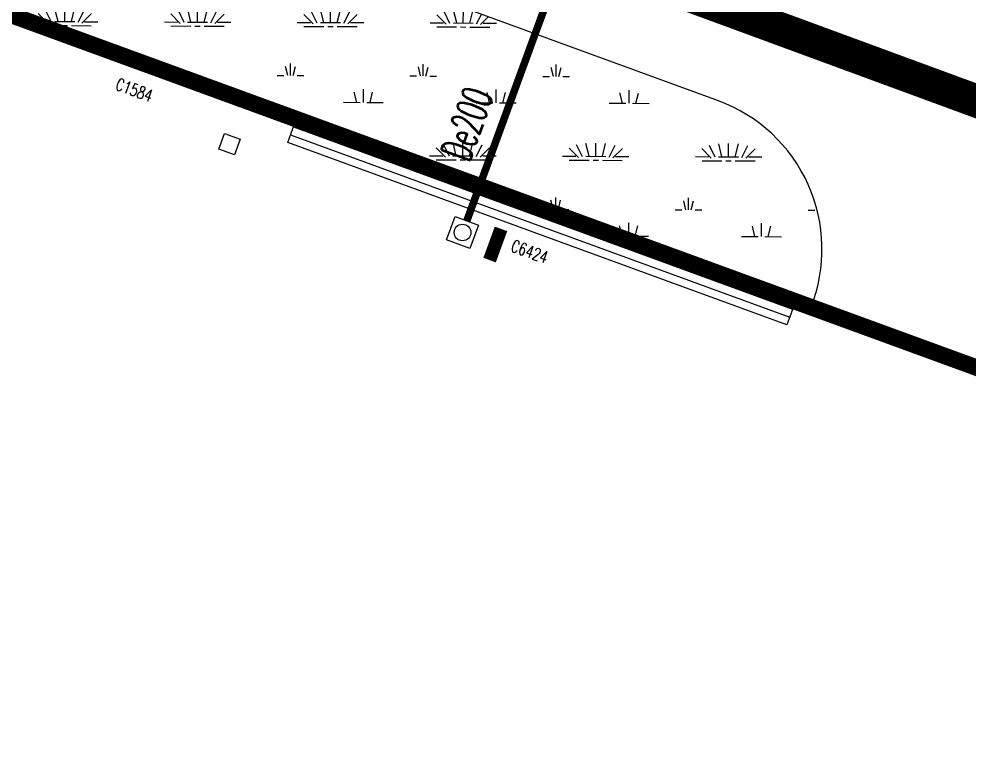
# Model space of a CAD drawing. Extents: x -11 to 40589024741, y -2 to 3380586937.
# Drawn here: x 40588288194 to 40588299634, y 3380420479 to 3380429393 of the extents above; entities that cross this region are included whole.
import ezdxf

# ---------------------------------------------------------------- set-up
doc = ezdxf.new("R2010")
doc.units = 0
doc.header["$LTSCALE"] = 10
doc.header["$MEASUREMENT"] = 0
doc.layers.get('Defpoints').update_dxf_attribs({"color": 210})
for name, color, linetype in [('0-WALL', 252, 'Continuous'), ('1-单体雨水', 131, 'Continuous'), ('Gps-ZF雨水', 4, 'TG_Y'), ('TEXT_雨水', 4, 'Continuous'), ('VPIPE-雨水', 4, 'Continuous'), ('WINDOW_TEXT', 7, 'Continuous'), ('建-窗', 252, 'Continuous'), ('建-门窗编号', 7, 'Continuous')]:
    doc.layers.add(name, color=color, linetype=linetype)
doc.layers.add('GPS-ZF给水', color=3, linetype='TG_J', lineweight=60)
doc.styles.add('_TCH_WINDOW', font='SIMPLEX', dxfattribs={"height": 3.5, "bigfont": 'GBCBIG'})
doc.styles.add('_TWT_PIPEDN', font='SIMPLEX', dxfattribs={"width": 0.6, "height": 3, "bigfont": 'HZTXT'})
doc.styles.add('A-WIN-LABEL', font='SIMPLEX', dxfattribs={"bigfont": 'GBCBIG'})
doc.styles.add('TG_LINETYPE', font='SIMPLEX', dxfattribs={"width": 0.8, "height": 3.5, "bigfont": 'HZTXT'})
doc.linetypes.add('TG_J', pattern='A,2,-0.3,["J",TG_LINETYPE,S=0.1,R=0,X=-0.23,Y=-0.15],0', length=2.3)
doc.linetypes.add('TG_Y', pattern='A,2,-0.3,["Y",TG_LINETYPE,S=0.1,R=0,X=-0.25,Y=-0.15],0', length=2.3)

# ---------------------------------------------------------------- blocks, each defined once
blk = doc.blocks.new('WINDOW2DLIB$DYNSTYLE$00000005')
at = {"color": 0}
for points in [[(-0.5, 0.5), (-0.5, -0.5)], [(-0.5, 0.5), (0.5, 0.5)], [(0.5, -0.5), (0.5, 0.5)], [(0.5, 0.1667), (-0.5, 0.1667)], [(0.5, -0.1667), (-0.5, -0.1667)], [(-0.5, -0.5), (0.5, -0.5)]]:
    blk.add_lwpolyline(points, dxfattribs=at)

msp = doc.modelspace()

# ---------------------------------------------------------------- hatches: boundary and pattern name
at = {"layer": '0-WALL'}
h = msp.add_hatch(dxfattribs=at)
h.set_pattern_fill('草坪或沼泽', color=256, scale=400, angle=-0.200256636)
h.set_pattern_definition([(359.79974, (40586781652.2, 3380096977.4), (1605.5824, 1594.398), [240, -48, 64, -48, 240, -960]), (359.79974, (40586781572.4, 3380097025.7), (1605.5824, 1594.398), [160, -120, 240, -120, 160, -800]), (359.79974, (40586782134.6, 3380097663.7), (1605.5824, 1594.398), [200, -80, 200, -1120]), (359.79974, (40586781335.8, 3380097986.5), (1605.5824, 1594.398), [80, -160, 80, -1280]), (89.79974, (40586781495.8, 3380097986), (-1594.398, 1605.5824), [144, -1456]), (89.79974, (40586781972.4, 3380097024.3), (-1594.398, 1605.5824), [160, -1440]), (89.79974, (40586782374.6, 3380097662.9), (-1594.398, 1605.5824), [160, -1440]), (44.79974, (40586782180.3, 3380097007.6), (5.5922, 1599.9902), [160, -2102.7417]), (134.79974, (40586781764.3, 3380097009), (-1599.9902, 5.5922), [160, -2102.7417]), (63.23469, (40586782132.4, 3380097015.7), (5.5922, 1599.99023), [160, -3417.7088]), (75.7635, (40586782052.4, 3380097024), (5.59221, 1599.99023), [160, -6436.969]), (75.7635, (40586782454.64, 3380097662.6), (5.59221, 1599.99023), [128, -6468.969]), (75.7635, (40586781527.76, 3380097985.85), (5.59221, 1599.99023), [112, -6484.969]), (103.835987, (40586781892.4, 3380097024.57), (5.59221, 1599.99023), [160, -6436.969]), (103.835987, (40586782294.64, 3380097663.17), (5.59221, 1599.99023), [128, -6468.969]), (103.835987, (40586781463.76, 3380097986.07), (5.59221, 1599.99023), [112, -6484.969]), (116.364795, (40586781812.4, 3380097016.85), (5.5922, 1599.99023), [160, -3417.7069])])
edge = h.paths.add_edge_path()
edge.add_line((40588347473.747322, 3380325610.238097), (40588347683.541443, 3380326090.42787))
edge.add_line((40588347683.541443, 3380326090.42787), (40588351031.622383, 3380333884.752417))
edge.add_line((40588351031.622383, 3380333884.752417), (40588372861.52964, 3380393921.616653))
edge.add_line((40588372861.52964, 3380393921.616653), (40588366317.647476, 3380408240.876073))
edge.add_line((40588366317.647476, 3380408240.876073), (40588343550.448486, 3380418434.399735))
edge.add_line((40588343550.448486, 3380418434.399735), (40588326726.773811, 3380429801.632178))
edge.add_line((40588326726.773811, 3380429801.632178), (40588259625.315422, 3380459844.866894))
edge.add_line((40588259625.315422, 3380459844.866894), (40588073765.91951, 3380212575.66465))
edge.add_line((40588073765.91951, 3380212575.66465), (40588074114.249107, 3380212476.750173))
edge.add_line((40588074114.249107, 3380212476.750173), (40588253152.588203, 3380450673.037109))
edge.add_line((40588253152.588203, 3380450673.037109), (40588254435.224274, 3380450204.422307))
edge.add_line((40588254435.224258, 3380450204.422312), (40588256320.901672, 3380455368.658761))
edge.add_line((40588256320.90168, 3380455368.658754), (40588326766.815353, 3380429630.545198))
edge.add_line((40588326766.815353, 3380429630.5452), (40588324880.269547, 3380424466.932958))
edge.add_line((40588324880.269547, 3380424466.93296), (40588331455.159737, 3380422064.756639))
edge.add_line((40588331455.159737, 3380422064.756637), (40588332483.925163, 3380424880.513825))
edge.add_line((40588332483.925163, 3380424880.513825), (40588335301.736542, 3380423850.997883))
edge.add_line((40588335301.736542, 3380423850.997883), (40588334273.030251, 3380421035.31484))
edge.add_line((40588334273.030251, 3380421035.31484), (40588353055.227448, 3380414173.051638))
edge.add_line((40588353055.227448, 3380414173.051638), (40588361187.808113, 3380410524.8103))
edge.add_arc((40588348999.165817, 3380398232.729486), 17310.639832, -14.6199939483, 45.2420907397, ccw=False)
edge.add_line((40588365749.307037, 3380393863.402212), (40588366656.653191, 3380393529.94107))
edge.add_line((40588366656.653191, 3380393529.94107), (40588371065.316032, 3380391919.168731))
edge.add_line((40588371065.316032, 3380391919.168731), (40588346912.352768, 3380325815.879339))
edge.add_line((40588346912.352768, 3380325815.879339), (40588347473.747322, 3380325610.238097))
h = msp.add_hatch(dxfattribs=at)
h.set_pattern_fill('草坪或沼泽', color=256, scale=400, angle=-0.200256636)
h.set_pattern_definition([(359.79974, (40586781652.2, 3380096977.4), (1605.5824, 1594.398), [240, -48, 64, -48, 240, -960]), (359.79974, (40586781572.4, 3380097025.7), (1605.5824, 1594.398), [160, -120, 240, -120, 160, -800]), (359.79974, (40586782134.6, 3380097663.7), (1605.5824, 1594.398), [200, -80, 200, -1120]), (359.79974, (40586781335.8, 3380097986.5), (1605.5824, 1594.398), [80, -160, 80, -1280]), (89.79974, (40586781495.8, 3380097986), (-1594.398, 1605.5824), [144, -1456]), (89.79974, (40586781972.4, 3380097024.3), (-1594.398, 1605.5824), [160, -1440]), (89.79974, (40586782374.6, 3380097662.9), (-1594.398, 1605.5824), [160, -1440]), (44.79974, (40586782180.3, 3380097007.6), (5.5922, 1599.9902), [160, -2102.7417]), (134.79974, (40586781764.3, 3380097009), (-1599.9902, 5.5922), [160, -2102.7417]), (63.23469, (40586782132.4, 3380097015.7), (5.5922, 1599.99023), [160, -3417.7088]), (75.7635, (40586782052.4, 3380097024), (5.59221, 1599.99023), [160, -6436.969]), (75.7635, (40586782454.64, 3380097662.6), (5.59221, 1599.99023), [128, -6468.969]), (75.7635, (40586781527.76, 3380097985.85), (5.59221, 1599.99023), [112, -6484.969]), (103.835987, (40586781892.4, 3380097024.57), (5.59221, 1599.99023), [160, -6436.969]), (103.835987, (40586782294.64, 3380097663.17), (5.59221, 1599.99023), [128, -6468.969]), (103.835987, (40586781463.76, 3380097986.07), (5.59221, 1599.99023), [112, -6484.969]), (116.364795, (40586781812.4, 3380097016.85), (5.5922, 1599.99023), [160, -3417.7069])])
edge = h.paths.add_edge_path()
edge.add_line((40588275094.772667, 3380434192.682365), (40588297730.62133, 3380425922.445586))
edge.add_arc((40588295963.729347, 3380426621.081841), 1900.000001, 338.4259569109, 429.93003904)
edge.add_line((40588296615.747162, 3380428405.703019), (40588277548.478943, 3380435371.999203))
edge.add_arc((40588276896.461098, 3380433587.378039), 1899.999999, 69.9300390072, 159.929711164)
edge.add_line((40588275111.843689, 3380434239.406112), (40588275094.772713, 3380434192.682365))

# ---------------------------------------------------------------- linework, layer by layer
at = {"layer": '0-WALL', "color": 20, "true_color": 0xf72408, "const_width": 200}
msp.add_lwpolyline([(40588309017.242508, 3380324808.789411), (40588308914.29071, 3380324527.007708), (40588204983.806824, 3380362499.063575), (40588211560.116997, 3380380498.591922), (40588258364.536217, 3380440305.243856), (40588340280.272667, 3380410376.499106), (40588340177.320923, 3380410094.717414), (40588342807.283524, 3380409133.833927), (40588342910.235336, 3380409415.615627), (40588355167.739143, 3380404937.212323), (40588323801.757271, 3380319087.720896), (40588311578.570618, 3380323660.051459), (40588311647.205101, 3380323847.90593)], close=True, dxfattribs=at)
at = {"layer": '0-WALL'}
msp.add_lwpolyline([(40588275094.772667, 3380434192.682365), (40588297730.621361, 3380425922.445579, 0.4219234257), (40588296615.747162, 3380428405.703019), (40588277548.478996, 3380435371.999188, 0.4142118865), (40588275111.843689, 3380434239.406112)], format="xyb", close=True, dxfattribs=at)
at = {"layer": '1-单体雨水', "ltscale": 1.5, "const_width": 90}
msp.add_lwpolyline([(40588294564.316788, 3380429638.715034), (40588293586.274673, 3380426961.78888)], dxfattribs=at)
at = {"layer": 'Defpoints', "color": 1}
msp.add_lwpolyline([(40588290789.516647, 3380427757.551384), (40588290601.662193, 3380427826.185918), (40588290670.296722, 3380428014.040385), (40588290858.151192, 3380427945.405851)], close=True, dxfattribs=at)
at = {"layer": 'Defpoints', "color": 4}
msp.add_lwpolyline([(40588293445.383827, 3380427013.264878), (40588293727.165527, 3380426910.313077), (40588293624.213737, 3380426628.531376), (40588293342.432037, 3380426731.483177)], close=True, dxfattribs=at)
at = {"layer": 'GPS-ZF给水', "ltscale": 0.5, "const_width": 400}
msp.add_lwpolyline([(40588252374.244179, 3380445826.318117), (40588338043.070808, 3380414306.457557)], dxfattribs=at)
at = {"layer": 'Gps-ZF雨水', "ltscale": 0.5, "const_width": 400}
msp.add_lwpolyline([(40588293854.171722, 3380426704.211986), (40588294004.434952, 3380426649.311792)], dxfattribs=at)
at = {"layer": 'VPIPE-雨水', "linetype": 'Continuous'}
msp.add_circle((40588293534.798782, 3380426820.898127), 100, dxfattribs=at)

# ---------------------------------------------------------------- block references
at = {"layer": '建-窗'}
ref = msp.add_blockref('WINDOW2DLIB$DYNSTYLE$00000005', (40588294486.234009, 3380426948.117296), dxfattribs=dict(at, xscale=-6400, yscale=300, zscale=300, rotation=339.9297114453339))
ref.add_attrib('A', 'C6424', (40588294103.163696, 3380426599.000505), dxfattribs={"layer": '建-门窗编号', "height": 148.75, "rotation": 339.9297114453, "style": 'A-WIN-LABEL', "width": 0.705882})

# ---------------------------------------------------------------- texts
at = {"layer": 'TEXT_雨水', "style": '_TWT_PIPEDN', "width": 0.557143}
msp.add_text('De200', height=367.5, rotation=69.9297114489, dxfattribs=at).set_placement((40588293613.538589, 3380427659.298332))
at = {"layer": 'WINDOW_TEXT', "style": '_TCH_WINDOW', "width": 0.705882}
msp.add_text('C1584', height=148.75, rotation=339.9297114177, dxfattribs=at).set_placement((40588289342.222603, 3380428546.066164))

doc.saveas('drawing.dxf')
